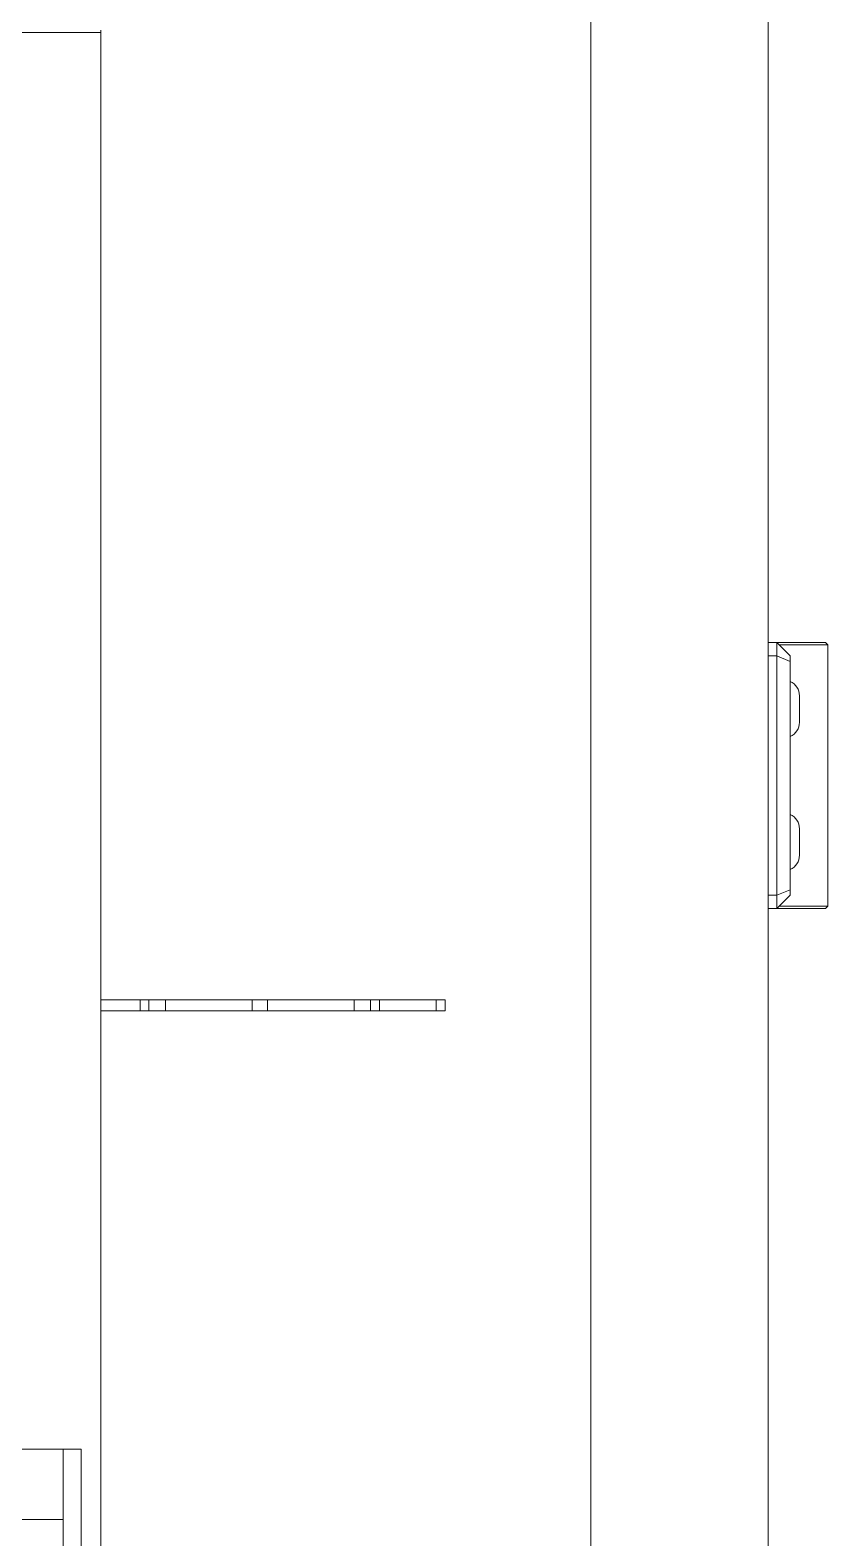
# Model space of a CAD drawing. Header units: millimetres. Extents: x 169 to 14583, y -399 to 10804.
# Drawn here: x 3402.3 to 3582.3, y 1859.8 to 2200 of the extents above; entities that cross this region are included whole.
import ezdxf

# ---------------------------------------------------------------- set-up
doc = ezdxf.new("R2010")
doc.units = ezdxf.units.MM
doc.header["$LTSCALE"] = 35

msp = doc.modelspace()

# ---------------------------------------------------------------- linework, layer by layer
at = {"color": 7, "linetype": 'Continuous', "lineweight": 18}
for p, q in [((3568.772, 1076.159), (3568.772, 3276.159)), ((3528.772, 1076.159), (3528.772, 2276.159)), ((3418.272, 2199.459), (3398.272, 2199.459)), ((3418.272, 2199.959), (3418.272, 2199.459)), ((3418.272, 2199.459), (3418.272, 1850.459)), ((3568.772, 2061.779), (3570.772, 2061.779)), ((3570.772, 2058.779), (3570.772, 2061.779)), ((3570.772, 2061.779), (3573.772, 2058.779)), ((3570.772, 2061.779), (3581.772, 2061.779)), ((3582.272, 2061.279), (3581.772, 2061.779)), ((3570.772, 2058.779), (3568.772, 2058.779)), ((3570.772, 2004.779), (3570.772, 2058.779)), ((3570.772, 2058.779), (3573.772, 2057.536)), ((3582.272, 2061.279), (3571.272, 2061.279)), ((3573.772, 2058.779), (3573.772, 2057.536)), ((3582.272, 2002.279), (3582.272, 2061.279)), ((3573.772, 2057.536), (3573.772, 2006.022)), ((3575.872, 2049.779), (3575.872, 2043.779)), ((3575.872, 2019.779), (3575.872, 2013.779)), ((3568.772, 2004.779), (3570.772, 2004.779)), ((3570.772, 2004.779), (3573.772, 2006.022)), ((3570.772, 2001.779), (3570.772, 2004.779)), ((3570.772, 2001.779), (3573.772, 2004.779)), ((3573.772, 2006.022), (3573.772, 2004.779)), ((3570.772, 2001.779), (3568.772, 2001.779)), ((3581.772, 2001.779), (3570.772, 2001.779)), ((3571.272, 2002.279), (3582.272, 2002.279)), ((3581.772, 2001.779), (3582.272, 2002.279)), ((3427.093, 1981.159), (3418.272, 1981.159)), ((3427.093, 1978.659), (3427.093, 1981.159)), ((3427.093, 1981.159), (3429.093, 1981.159)), ((3429.093, 1978.659), (3429.093, 1981.159)), ((3429.093, 1981.159), (3432.825, 1981.159)), ((3432.825, 1981.159), (3432.825, 1978.659)), ((3452.361, 1981.159), (3432.825, 1981.159)), ((3452.361, 1978.659), (3452.361, 1981.159)), ((3452.361, 1981.159), (3455.825, 1981.159)), ((3455.825, 1981.159), (3455.825, 1978.659)), ((3475.361, 1981.159), (3455.825, 1981.159)), ((3475.361, 1978.659), (3475.361, 1981.159)), ((3475.361, 1981.159), (3479.093, 1981.159)), ((3479.093, 1981.159), (3479.093, 1978.659)), ((3479.093, 1981.159), (3481.093, 1981.159)), ((3481.093, 1981.159), (3481.093, 1978.659)), ((3493.93, 1981.159), (3481.093, 1981.159)), ((3493.93, 1978.659), (3493.93, 1981.159)), ((3493.93, 1981.159), (3495.93, 1981.159)), ((3495.93, 1978.659), (3495.93, 1981.159)), ((3427.093, 1978.659), (3418.272, 1978.659)), ((3429.093, 1978.659), (3427.093, 1978.659)), ((3432.825, 1978.659), (3429.093, 1978.659)), ((3432.825, 1978.659), (3452.361, 1978.659)), ((3455.825, 1978.659), (3452.361, 1978.659)), ((3455.825, 1978.659), (3475.361, 1978.659)), ((3479.093, 1978.659), (3475.361, 1978.659)), ((3481.093, 1978.659), (3479.093, 1978.659)), ((3493.93, 1978.659), (3481.093, 1978.659)), ((3495.93, 1978.659), (3493.93, 1978.659)), ((3409.772, 1879.779), (3373.772, 1879.779)), ((3409.772, 1879.779), (3409.772, 1863.929)), ((3409.772, 1839.779), (3409.772, 1879.779)), ((3409.772, 1879.779), (3413.772, 1879.779)), ((3413.772, 1839.779), (3413.772, 1879.779)), ((3409.772, 1863.929), (3056.772, 1863.929))]:
    msp.add_line(p, q, dxfattribs=at)
for centre, start, end in [((3572.372, 2049.779), 0, 66.42182), ((3572.372, 2043.779), 293.57818, 0), ((3572.372, 2019.779), 0, 66.42182), ((3572.372, 2013.779), 293.57818, 0)]:
    msp.add_arc(centre, 3.5, start, end, dxfattribs=at)

doc.saveas('drawing.dxf')
